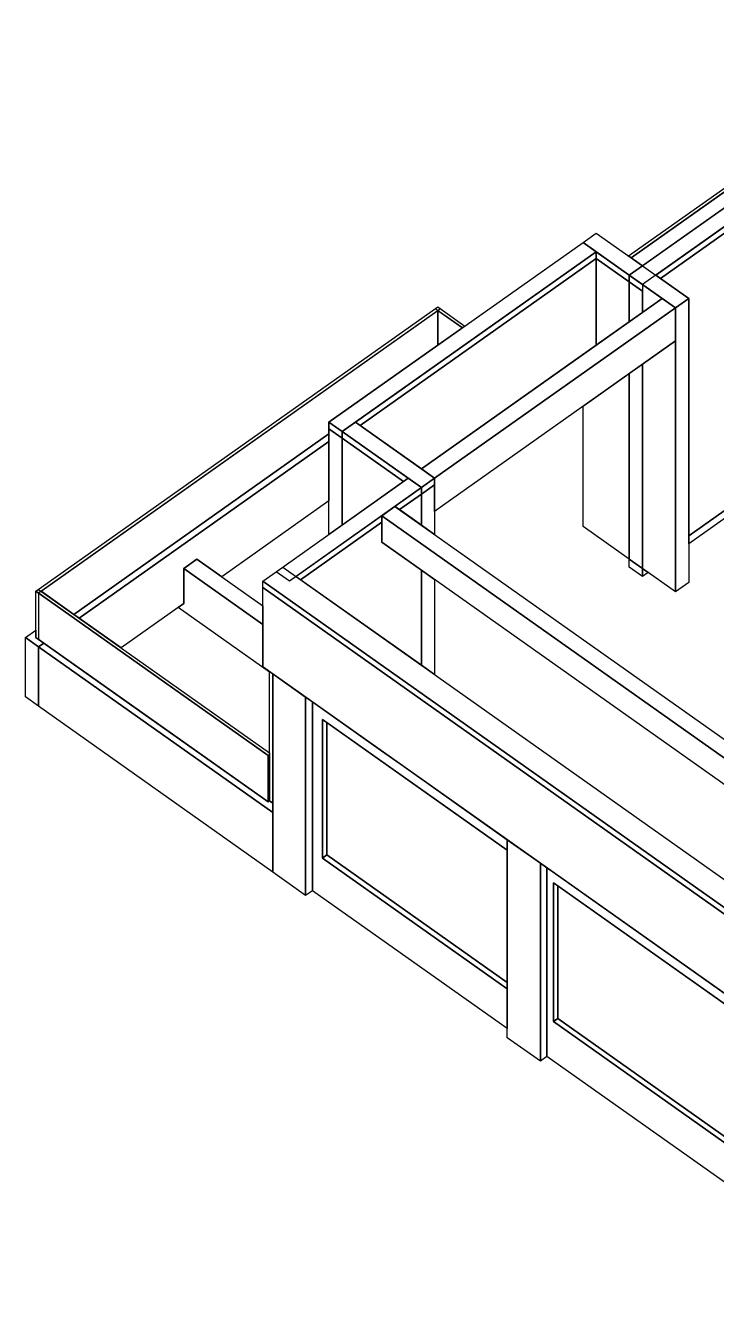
# Model space of a CAD drawing. Extents: x -283 to 36275, y 16165 to 44344.
# Drawn here: x -283 to 7123, y 30674 to 44244 of the extents above; entities that cross this region are included whole.
import ezdxf

# ---------------------------------------------------------------- set-up
doc = ezdxf.new("R2010")
doc.units = 0
doc.header["$LTSCALE"] = 1000
doc.header["$MEASUREMENT"] = 0
doc.layers.add('AE-FLOR', color=151, linetype='CONTINUOUS')

msp = doc.modelspace()

# ---------------------------------------------------------------- linework, layer by layer
at = {"layer": 'AE-FLOR', "linetype": 'Continuous'}
for points in [[(6187.1843, 41568.6522), (9970.2056, 44243.6522), (10111.627, 44143.6522), (6328.6057, 41468.6522)], [(6470.027, 41568.6522), (10111.627, 44143.6522), (10111.627, 44072.9415), (6520.027, 41533.2968)], [(6823.58, 41318.6525), (6520.027, 41533.2968), (10111.627, 44072.9415), (10111.627, 41842.1803), (9864.1396, 41667.1803), (9864.1396, 40928.093), (6823.58, 38778.0927)], [(6179.5393, 41774.058), (8555.9921, 43454.4639), (8584.2763, 43434.4639), (6207.8236, 41754.058)], [(6207.8236, 41754.058), (8555.9921, 43414.4639), (8555.9921, 43243.6522), (6328.6057, 41668.6522)], [(5692.2096, 41918.6522), (5833.6309, 42018.6522), (6328.6057, 41668.6522), (6187.1843, 41568.6522)], [(2969.8485, 39993.6522), (5692.2096, 41918.6522), (5833.6309, 41818.6522), (3111.2698, 39893.6522)], [(3252.6912, 39993.6522), (5833.6309, 41818.6522), (5833.6309, 41747.9415), (3302.6912, 39958.2968)], [(5833.6309, 41747.9415), (5833.6309, 41818.6522), (6187.1843, 41568.6522), (6187.1843, 41497.9415)], [(3302.6912, 39958.2968), (5833.6309, 41747.9415), (5833.6309, 40818.6522), (3959.798, 39493.6522)], [(5833.6309, 41747.9415), (6187.1843, 41497.9415), (6187.1843, 41068.6522), (5833.6309, 40818.6522)], [(6187.1839, 41568.6525), (6328.6053, 41668.6525), (6823.58, 41318.6525), (6682.1586, 41218.6525)], [(6328.6057, 41397.9415), (6187.1843, 41497.9415), (6187.1839, 41568.6525), (6540.7376, 41318.6521), (6328.6057, 41168.6522)], [(6187.1843, 41497.9415), (6187.1843, 41568.6522), (6328.6057, 41468.6522), (6328.6057, 41397.9415)], [(6187.1843, 41497.9415), (6328.6057, 41397.9415), (6328.6057, 41168.6522), (6187.1843, 41068.6522)], [(3959.798, 39493.6522), (6540.7376, 41318.6521), (6682.159, 41218.6521), (4101.2193, 39393.6522)], [(6682.1586, 41218.6525), (6823.58, 41318.6525), (6823.58, 38278.0933), (6682.1586, 38178.0933)], [(-169.7056, 38184.4639), (4136.5747, 41229.4639), (4164.8589, 41209.4639), (-141.4214, 38164.4639)], [(-113.1371, 38184.4639), (4136.5747, 41189.4639), (4136.5747, 40818.6522), (2969.8485, 39993.6522), (2969.8485, 39869.4891), (236.8629, 37936.9765)], [(4101.2193, 39393.6522), (6682.159, 41218.6521), (6682.159, 40865.0988), (4101.2193, 39040.0988)], [(4108.2904, 41209.4639), (4136.5747, 41229.4639), (4427.0624, 41024.058), (4398.7781, 41004.058)], [(4136.5747, 41189.4639), (4398.7781, 41004.058), (4136.5747, 40818.6522)], [(6328.6057, 38428.093), (6328.6057, 40615.0988), (6682.1586, 40865.0985), (6682.1586, 38178.0933)], [(6823.58, 38778.0927), (9864.1396, 40928.093), (9864.1396, 40843.2398), (6823.58, 38693.2398)], [(6187.1843, 38528.093), (6187.1843, 40515.0988), (6328.6057, 40615.0988), (6328.6057, 38428.093)], [(5692.2096, 38878.093), (5692.2096, 40165.0988), (6187.1843, 40515.0988), (6187.1843, 38528.093)], [(2969.8485, 39922.9415), (2969.8485, 39993.6522), (3111.2698, 39893.6522), (3111.2698, 39822.9415)], [(2969.8485, 39922.9415), (3111.2698, 39822.9415), (3111.2698, 38893.6523), (2969.8485, 38793.6523)], [(3111.2698, 39893.6522), (3252.6912, 39993.6522), (4101.2193, 39393.6522), (3959.7979, 39293.6522)], [(3111.2698, 39822.9415), (3111.2698, 39893.6522), (3818.3766, 39393.6522), (3768.3766, 39358.2969)], [(236.8629, 37936.9765), (2969.8485, 39869.4891), (2969.8485, 39789.4891), (293.4315, 37896.9765)], [(293.4315, 37896.9765), (2969.8485, 39789.4891), (2969.8485, 39153.093), (1820.6349, 38340.4763), (1555.6349, 38527.8596), (1414.2136, 38427.8596), (1414.2136, 38053.093), (743.4315, 37578.7784)], [(3111.2698, 39822.9415), (3768.3766, 39358.2969), (3111.2698, 38893.6523)], [(2404.163, 38393.6522), (3818.3766, 39393.6522), (3959.7979, 39293.6522), (2545.5843, 38293.6522)], [(3959.7979, 39293.6522), (4101.2193, 39393.6522), (4101.2193, 39322.9415), (3959.7979, 39222.9415)], [(2616.295, 38343.6522), (3959.7979, 39293.6522), (3959.7979, 39222.9415), (3726.9552, 39058.2969), (3676.9552, 39093.6522), (3535.5339, 38993.6522), (3535.5339, 38922.9416), (2666.295, 38308.2969)], [(3726.9552, 39058.2969), (3959.7979, 39222.9415), (3959.7979, 38893.6522)], [(3959.7979, 38893.6522), (3959.7979, 39222.9415), (4101.2193, 39322.9415), (4101.2193, 38793.6522)], [(3535.5339, 38993.6522), (3676.9552, 39093.6522), (8202.4442, 35893.6482), (8061.0229, 35793.6482)], [(3535.5339, 38710.8095), (3535.5339, 38993.6522), (8061.0229, 35793.6482), (7861.0173, 35652.2308)], [(2666.295, 38308.2969), (3535.5339, 38922.9416), (3535.5339, 38710.8095), (3959.7979, 38410.8095), (3959.7979, 37393.6522)], [(1354.2136, 38010.6666), (1414.2136, 38053.093), (1414.2136, 38427.8596), (2262.7416, 37827.8597), (2262.7416, 37374.4134), (2333.4523, 37324.4134), (2333.4523, 37318.2403)], [(1414.2136, 38427.8596), (1555.6349, 38527.8596), (2262.7416, 38027.8597), (2262.7416, 37827.8597)], [(2262.7416, 38293.6522), (2474.8737, 38443.6522), (11950.1045, 31743.6522), (11737.9725, 31593.6522)], [(3959.7979, 37393.6522), (3959.7979, 38410.8095), (4101.2193, 38310.8095), (4101.2193, 37293.6522)], [(6187.1842, 38443.2401), (6187.1842, 38528.0931), (6328.6056, 38428.0931), (6328.6056, 38343.2401)], [(6328.6057, 38428.093), (6388.6057, 38385.6666), (6328.6056, 38343.2401)], [(2262.7416, 38222.9415), (2262.7416, 38293.6522), (11737.9725, 31593.6522), (11737.9725, 31522.9415)], [(-169.7056, 38184.4639), (-141.4214, 38204.4639), (2333.4523, 36454.4639), (2333.4523, 36434.4639), (2319.3102, 36424.4639)], [(-169.7056, 37689.4891), (-169.7056, 38184.4639), (2319.3102, 36424.4639), (2319.3102, 35929.4892)], [(-169.7056, 37689.4891), (-169.7056, 38184.4639), (-141.4214, 38164.4639), (-141.4214, 37669.4891)], [(2262.7416, 37374.4134), (2262.7416, 38222.9415), (11737.9725, 31522.9415), (11737.9725, 30674.4134)], [(-282.8427, 37689.4891), (-169.7056, 37769.4891), (-169.7056, 37689.4891), (-84.8528, 37629.4891), (-141.4214, 37589.4891)], [(-282.8427, 37053.093), (-282.8427, 37689.4891), (-141.4214, 37589.4891), (-141.4214, 36953.093)], [(-141.4214, 37589.4891), (-84.8528, 37629.4891), (919.2388, 36919.4891), (2319.3102, 35929.4892), (2333.4523, 35939.4892), (2368.8076, 35914.4892), (2368.8076, 35814.4892)], [(-141.4214, 36953.093), (-141.4214, 37589.4891), (2368.8076, 35814.4892), (2368.8076, 35178.0931)], [(2333.4523, 35939.4892), (2333.4523, 37324.4134), (2368.8076, 37299.4134), (2368.8076, 35914.4892)], [(2370, 35178.0931), (2370, 37299.4134), (2720, 37049.4134), (2720, 34928.0931)], [(2370, 35178.0931), (2370, 37299.4134), (2720, 37049.4134), (2720, 34928.0931)], [(2370, 35178.0931), (2370, 37299.4134), (2720, 37049.4134), (2720, 34928.0931)], [(2370, 35178.0931), (2370, 37299.4134), (2720, 37049.4134), (2720, 34928.0931)], [(2370, 35178.0931), (2370, 37299.4134), (2720, 37049.4134), (2720, 34928.0931)], [(2720, 37049.4134), (2795, 36999.4134), (2795, 34978.0931), (2720, 34928.0931)], [(2720, 37049.4134), (2795, 36999.4134), (2795, 34978.0931), (2720, 34928.0931)], [(2720, 37049.4134), (2795, 36999.4134), (2795, 34978.0931), (2720, 34928.0931)], [(2720, 37049.4134), (2795, 36999.4134), (2795, 34978.0931), (2720, 34928.0931)], [(2720, 37049.4134), (2795, 36999.4134), (2795, 34978.0931), (2720, 34928.0931)], [(2793.0717, 34978.0931), (2793.0717, 36999.4134), (3533.4523, 36475.8852), (3766.7857, 36310.8937), (4879.0367, 35524.4134), (4879.0367, 35412.2814), (2899.1378, 36812.2813), (2899.1378, 35327.3924), (4879.0367, 33927.3925), (4879.0367, 33503.0931)], [(2899.1378, 36812.2813), (2946.514, 36778.7813), (2946.514, 35360.8924), (2899.1378, 35327.3924)], [(2946.514, 35360.8924), (2946.514, 36778.7813), (4879.0367, 35412.2814), (4879.0367, 33994.3925)], [(2319.3102, 36424.4639), (2333.4523, 36434.4639), (2333.4523, 35939.4892), (2319.3102, 35929.4892)], [(4880, 33403.0931), (4880, 35524.4134), (5235, 35274.4134), (5235, 33153.0931)], [(4880, 33403.0931), (4880, 35524.4134), (5235, 35274.4134), (5235, 33153.0931)], [(4880, 33403.0931), (4880, 35524.4134), (5235, 35274.4134), (5235, 33153.0931)], [(4880, 33403.0931), (4880, 35524.4134), (5235, 35274.4134), (5235, 33153.0931)], [(4880, 33403.0931), (4880, 35524.4134), (5235, 35274.4134), (5235, 33153.0931)], [(2899.1378, 35327.3924), (2946.514, 35360.8924), (4879.0367, 33994.3925), (4879.0367, 33927.3925)], [(5235, 35274.4134), (5305, 35224.4134), (5305, 33203.0931), (5235, 33153.0931)], [(5235, 35274.4134), (5305, 35224.4134), (5305, 33203.0931), (5235, 33153.0931)], [(5235, 35274.4134), (5305, 35224.4134), (5305, 33203.0931), (5235, 33153.0931)], [(5235, 35274.4134), (5305, 35224.4134), (5305, 33203.0931), (5235, 33153.0931)], [(5235, 35274.4134), (5305, 35224.4134), (5305, 33203.0931), (5235, 33153.0931)], [(5303.3008, 33203.0931), (5303.3008, 35224.4134), (5366.7856, 35179.5228), (8768.1241, 32774.4133), (8768.1241, 32662.2813), (5374.0115, 35062.2813), (5374.0115, 33577.3925), (8768.1241, 31177.3924), (8768.1241, 30753.093)], [(5374.0115, 35062.2813), (5421.3877, 35028.7813), (5421.3877, 33610.8924), (5374.0115, 33577.3924)], [(5421.3877, 33610.8924), (5421.3877, 35028.7813), (8768.124, 32662.2814), (8768.124, 31244.3925)], [(5374.0115, 33577.3924), (5421.3877, 33610.8924), (8768.124, 31244.3925), (8768.124, 31177.3925)]]:
    msp.add_lwpolyline(points, close=True, dxfattribs=at)

doc.saveas('drawing.dxf')
